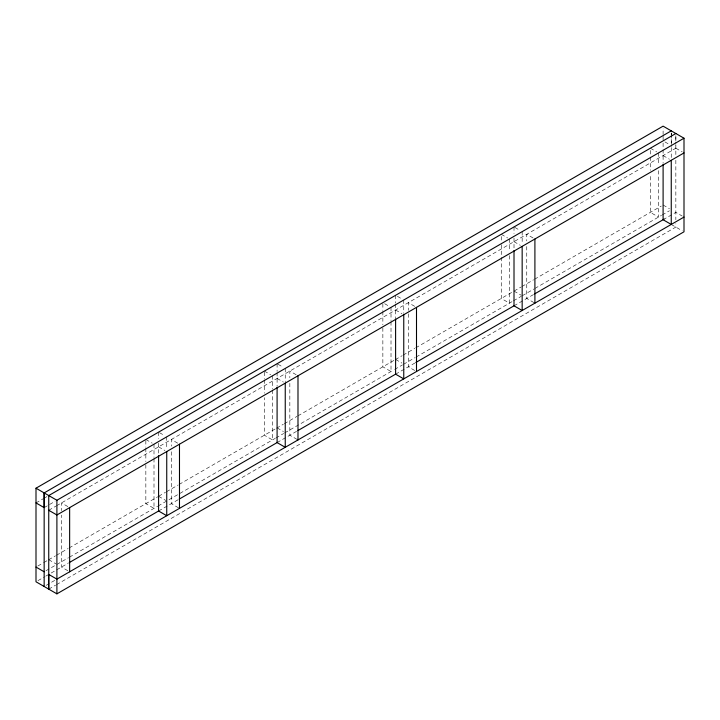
<?xml version="1.0" encoding="UTF-8"?>
<svg xmlns="http://www.w3.org/2000/svg" width="720" height="720" viewBox="0 0 720 720"><rect width="100%" height="100%" fill="white"/><g stroke="black" fill="none" stroke-linecap="round" stroke-linejoin="round"><path stroke-width="0.54" stroke-dasharray="3.6 2.7" d="M663.102 139.815L663.102 135.612M663.102 134.559L663.102 128.25M671.256 144.522L671.256 136.116M671.256 135.063L671.256 132.957M56.529 505.773L675.846 148.221L675.846 145.071M675.846 140.859L675.846 135.612M36 502.92L43.281 498.717M43.794 498.42L46.926 496.611M44.154 507.627L55.08 501.318M48.744 510.273L56.025 506.07M37.818 566.019L43.281 562.869M43.794 562.572L47.835 560.241M48.663 559.764L55.476 555.831M56.448 555.264L68.13 548.523M69.111 547.956L157.716 496.8M158.697 496.233L165.51 492.3M166.482 491.733L178.173 484.992M179.145 484.425L275.544 428.769M276.516 428.211L283.338 424.269M284.31 423.711L296.964 416.403M297.945 415.845L394.344 360.18M395.316 359.622L402.138 355.689M403.11 355.122L414.792 348.381M415.764 347.814L513.144 291.591M514.116 291.033L520.929 287.1M521.91 286.533L533.592 279.792M534.564 279.225L661.284 206.064M45.972 570.726L55.989 564.948M56.817 564.471L68.499 557.721M69.471 557.163L157.635 506.259M158.085 506.007L275.238 438.363M275.913 437.976L283.698 433.476M284.67 432.918L393.741 369.945M394.659 369.423L402.498 364.896M403.47 364.329L415.161 357.579M416.133 357.021L513.063 301.059M513.504 300.798L521.298 296.307M522.27 295.74L533.961 288.999M534.933 288.432L661.518 215.352M662.157 214.983L669.438 210.78M37.944 580.662L44.766 576.729M45.738 576.162L68.22 563.184M158.589 511.011L178.254 499.653M277.092 442.593L297.054 431.064M395.604 374.175L414.873 363.042M514.008 305.811L533.673 294.453M663.102 219.735L675.846 212.373L682.191 216.036M46.107 585.369L54.864 580.311M48.744 589.14L55.557 585.207M56.529 584.649L675.846 227.088L675.846 223.749M664.911 141.912L670.347 145.053M675.846 148.221L682.191 151.884M650.358 148.221L656.703 151.884M663.102 155.574L669.447 159.237M663.102 205.02L669.447 208.683M671.256 224.442L682.191 230.751M514.917 227.466L520.353 230.607M533.097 237.96L526.752 234.297L526.752 240.939M501.264 234.297L507.609 237.96M514.008 241.659L520.353 245.322M514.008 291.096L521.253 295.281M533.997 302.634L526.752 298.449L526.752 245.358M397.413 296.352L401.949 298.962M414.684 306.324L408.348 302.661L408.348 310.401M384.669 303.705L389.205 306.324M395.604 310.014L401.949 313.677M395.604 359.46L401.949 363.123M414.684 370.476L408.348 366.813L408.348 311.508M278.001 364.248L283.437 367.389M296.181 374.742L289.836 371.079L289.836 377.721M264.348 371.079L270.693 374.742M277.092 378.441L283.437 382.095M277.092 427.878L283.437 431.541M297.09 439.416L289.836 435.231L289.836 382.14M159.489 432.666L164.925 435.807M177.669 443.16L171.333 439.497L171.333 446.139M145.845 439.497L152.19 443.16M158.589 446.859L164.925 450.522M158.589 496.296L165.834 500.481M178.578 507.843L171.333 503.658L171.333 450.558M67.833 506.583L61.488 502.92L61.488 510.66M48.744 559.71L55.989 563.895M67.833 570.735L61.488 567.072L61.488 515.088M675.846 135.738L675.846 143.532M675.846 144.648L675.846 155.961M675.846 160.245L675.846 219.735M671.256 133.083L671.256 146.457M671.256 147.573L671.256 158.841M663.102 143.073L663.102 148.608M663.102 149.715L663.102 163.323M658.512 152.928L658.512 165.096M658.512 170.622L658.512 217.08L650.358 212.373L650.358 174.771M650.358 150.435L650.358 155.961M650.358 157.068L650.358 170.343M522.162 231.651L522.162 243.819M514.008 226.944L514.008 233.577M514.008 238.005L514.008 249.399M509.418 239.004L509.418 251.172M509.418 255.6L509.418 303.165L501.264 298.449L501.264 243.144M501.264 236.511L501.264 242.046M403.758 300.015L403.758 313.281M395.604 295.299L395.604 303.048M395.604 304.155L395.604 317.763M391.014 307.368L391.014 320.643M391.014 321.75L391.014 371.52L382.86 366.813L382.86 325.89M382.86 303.768L382.86 310.401M382.86 311.508L382.86 324.783M285.246 368.433L285.246 381.708M277.092 363.726L277.092 371.466M277.092 372.573L277.092 386.181M272.502 375.786L272.502 389.061M272.502 390.168L272.502 439.938L264.348 435.231L264.348 397.629M264.348 372.186L264.348 378.819M264.348 379.926L264.348 393.201M166.743 436.851L166.743 449.019M158.589 432.144L158.589 438.777M158.589 443.205L158.589 454.599M153.999 444.213L153.999 457.479M153.999 458.586L153.999 508.365L145.845 503.658L145.845 462.726M145.845 440.604L145.845 447.246M145.845 448.353L145.845 461.619"/><path stroke-width="1.08" d="M36 502.92L36 488.205L663.102 126.153L684 138.213L684 231.795L56.898 593.847L36 581.787L36 502.92L44.154 507.627L44.154 492.912L671.256 130.86M56.898 593.847L56.898 500.265L36 488.205M675.846 133.506L48.744 495.558L48.744 589.14L48.744 574.425L56.898 579.141L684 217.08M56.898 500.265L684 138.213M684 152.928L56.898 514.98L48.744 510.273M69.192 562.626L158.778 510.903M179.226 499.095L277.578 442.314M298.026 430.506L395.406 374.283M415.854 362.484L514.197 305.703M534.645 293.895L664.155 219.123M36 567.072L44.154 571.779M671.256 160.29L671.256 224.442L663.102 219.735L663.102 164.43M534.906 239.004L534.906 303.165M522.162 246.366L522.162 310.518L514.008 305.811L514.008 250.506M416.502 307.368L416.502 371.52M403.758 314.73L403.758 378.882L395.604 374.175L395.604 318.87M297.99 375.786L297.99 439.938M285.246 383.148L285.246 447.3L277.092 442.593L277.092 387.288M179.487 444.213L179.487 508.365M166.743 451.566L166.743 515.718L158.589 511.011L158.589 455.706M69.642 507.627L69.642 571.779M44.154 492.912L44.154 586.494"/></g></svg>
